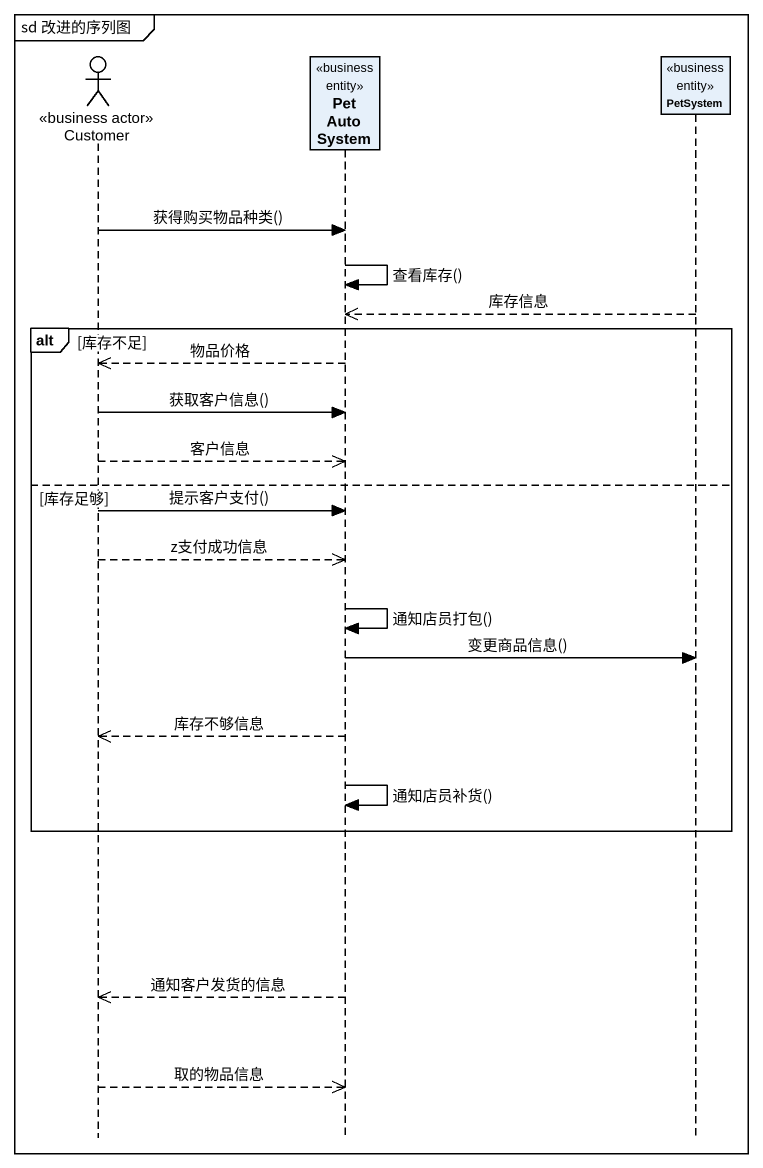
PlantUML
@startuml
mainframe sd 改进的序列图
hide footbox
actor Customer <<business actor>>
participant PetAutoSystem <<business entity>>
participant PetSystem <<business entity>>

Customer -> PetAutoSystem : 获得购买物品种类()
PetAutoSystem -> PetAutoSystem : 查看库存()
PetSystem -->> PetAutoSystem : 库存信息
alt 库存不足
  PetAutoSystem -->> Customer : 物品价格
  Customer -> PetAutoSystem : 获取客户信息()
  Customer -->> PetAutoSystem : 客户信息
else 库存足够
  Customer -> PetAutoSystem : 提示客户支付()
  Customer -->> PetAutoSystem : z支付成功信息
  PetAutoSystem -> PetAutoSystem : 通知店员打包()
  PetAutoSystem -> PetSystem : 变更商品信息()
  PetAutoSystem -->> Customer : 库存不够信息
  PetAutoSystem -> PetAutoSystem : 通知店员补货()
end
PetAutoSystem -->> Customer : 通知客户发货的信息
Customer -->> PetAutoSystem : 取的物品信息
@enduml
